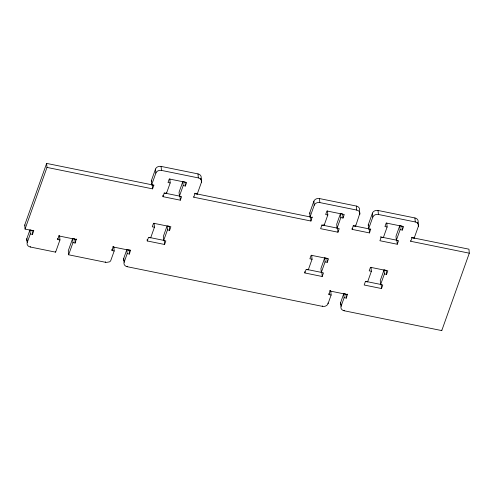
<?xml version="1.0" encoding="UTF-8"?>
<svg xmlns="http://www.w3.org/2000/svg" width="494" height="494" viewBox="0 0 494 494"><rect width="100%" height="100%" fill="white"/><g stroke="black" fill="none" stroke-linecap="round" stroke-linejoin="round"><path stroke-width="0.74" d="M59.187 235.873L59.595 235.953L59.953 239.967L55.618 252.15L30.313 247.012A4.526 3.643 -5.1 0 1 27.232 242.591L26.874 238.577L29.949 229.932L30.307 233.946L32.474 234.384L33.734 230.846L25.058 229.08L24.7 225.073L46.634 163.409L152.214 184.849L152.572 188.862L46.992 167.417L46.634 163.409M25.058 229.08L46.992 167.417M27.232 242.591L30.307 233.946M59.953 239.967L57.786 239.528L59.002 235.484M73.427 238.763L72.612 238.596L68.277 250.785L68.635 254.793L106.296 262.45L109.545 261.851A3.544 2.853 -5.1 0 0 110.749 260.591L114.188 250.983L113.83 246.969L112.879 246.778M68.635 254.793L72.97 242.61L72.612 238.596M72.97 242.61L75.137 243.048L74.86 238.818M75.137 243.048L76.354 239.01M114.188 250.983L112.021 250.538L113.237 246.5M113.466 247.994L113.83 246.969M124.124 262.283L123.766 258.276L126.847 249.612L127.205 253.626L124.124 262.283A4.526 3.643 -5.1 0 0 127.205 266.704L322.446 306.36A4.526 3.643 -5.1 0 0 328.047 303.699L331.128 295.042L330.77 291.028L329.683 290.805M152.572 188.862L153.832 185.318L151.658 184.88L151.3 180.866L155.505 169.065A4.526 3.643 -5.1 0 1 161.1 166.404L197.983 173.894A4.526 3.643 -5.1 0 1 201.058 178.315L201.262 180.569M151.658 184.88L155.863 173.073L155.505 169.065M127.205 253.626L129.372 254.064L129.175 249.612M152.214 184.849L152.368 184.404M129.372 254.064L130.589 250.02M163.681 240.498L167.46 229.871L167.102 225.863L163.323 236.484L163.681 240.498L165.848 240.936L164.588 244.481L147.237 240.955L148.496 237.41L150.664 237.855L154.443 227.228L154.085 223.22M184.287 181.872L182.842 181.576L179.063 192.203L179.421 196.211L181.588 196.655L180.329 200.194L162.977 196.668L164.236 193.129L166.404 193.568L170.183 182.947L169.825 178.933M179.421 196.211L183.2 185.59L182.842 181.576M167.46 229.871L169.627 230.315L170.887 226.771L153.535 223.245L152.276 226.789L154.443 227.228M183.2 185.59L185.367 186.028L186.627 182.49L169.275 178.964L168.016 182.502L170.183 182.947M312.152 216.983L310.936 221.022L193.79 197.23L195.007 193.191M200.799 179.05L201.058 178.315M195.05 193.691L197.217 194.13L201.416 182.329L201.305 181.076M312.196 217.484L310.028 217.039L309.67 213.031L313.869 201.225A4.526 3.643 -5.1 0 1 319.464 198.563L356.347 206.054A4.526 3.643 -5.1 0 1 359.422 210.481L359.669 213.235M310.028 217.039L314.227 205.238L313.869 201.225M324.719 257.874L325.077 261.882L327.244 262.326L326.886 258.313L324.719 257.874L320.939 268.495L321.298 272.509L323.465 272.947L322.205 276.492L304.847 272.966L306.107 269.421L308.281 269.866L312.06 259.239L311.702 255.231M340.483 213.593L340.841 217.607L343.009 218.045L342.651 214.032L340.483 213.593L336.704 224.214L337.062 228.228L339.23 228.666L337.97 232.211L320.618 228.685L321.878 225.147L324.045 225.585L327.825 214.958L327.466 210.95M321.298 272.509L325.077 261.882M337.062 228.228L340.841 217.607M327.244 262.326L328.504 258.782L311.152 255.256L309.892 258.8L312.06 259.239M343.009 218.045L344.269 214.501L326.917 210.981L325.657 214.519L327.825 214.958M331.128 295.042L328.961 294.597L330.171 290.558M370.722 228.876L369.506 232.921L352.154 229.395L353.371 225.35M353.414 225.851L355.581 226.295L359.712 213.735M411.835 237.577L468.942 249.174L469.3 253.187L441.766 330.591L344.139 310.763A4.526 3.643 -5.1 0 1 341.064 306.342L340.706 302.334L343.787 293.671L345.954 294.115L346.313 298.123L344.145 297.684L343.787 293.671M370.766 229.377L368.598 228.938L368.24 224.924L372.439 213.124A4.526 3.643 -5.1 0 1 378.04 210.463L414.917 217.953A4.526 3.643 -5.1 0 1 417.998 222.374L418.356 226.388L414.157 238.188L411.99 237.75L411.94 237.25M368.598 228.938L372.797 217.132L372.439 213.124M341.064 306.342L344.145 297.684M346.313 298.123L347.529 294.084M371.025 267.279L371.383 271.286L367.604 281.913L365.43 281.469L364.171 285.013L381.529 288.539L382.788 284.995L380.615 284.556L380.257 280.543L384.042 269.922L386.209 270.36L386.567 274.374L384.394 273.929L384.042 269.922M386.765 222.992L387.123 227.005L383.344 237.626L381.17 237.188L379.911 240.726L397.269 244.252L398.528 240.714L396.355 240.269L395.997 236.262L399.782 225.635L401.227 225.931M380.615 284.556L384.394 273.929M396.355 240.269L400.14 229.648L399.782 225.635M386.567 274.374L387.827 270.829L370.469 267.303L369.209 270.848L371.383 271.286M400.14 229.648L402.307 230.087L403.567 226.548L386.209 223.022L384.95 226.561L387.123 227.005M469.3 253.187L410.724 241.288L411.99 237.75M417.733 223.115L417.998 222.374M155.863 173.073A4.526 3.643 -5.1 0 1 161.458 170.411L198.341 177.902A4.526 3.643 -5.1 0 1 201.416 182.329M314.227 205.238A4.526 3.643 -5.1 0 1 319.822 202.577L356.705 210.067A4.526 3.643 -5.1 0 1 359.78 214.489M372.797 217.132A4.526 3.643 -5.1 0 1 378.398 214.47L415.275 221.96A4.526 3.643 -5.1 0 1 418.356 226.388M151.3 180.866L151.979 181.008M309.67 213.031L310.343 213.167M368.24 224.924L368.919 225.066M194.945 193.531L310.578 217.014L310.936 221.022M353.303 225.69L368.394 228.753M164.125 192.963L179.97 196.186L180.329 200.194M321.767 224.98L337.612 228.197L337.97 232.211M380.306 236.873L396.91 240.245L397.269 244.252M167.824 226.005L169.269 226.301L169.627 230.315M149.139 237.404L164.23 240.467L164.588 244.481M306.755 269.415L321.094 272.324M365.325 281.308L381.17 284.525L381.529 288.539M24.7 225.073L25.243 225.178M30.085 229.963L31.844 230.321M73.834 238.849L74.779 239.04M127.39 249.723L129.014 250.057M59.045 235.984L76.397 239.51M113.28 247L130.632 250.526M330.22 291.059L347.572 294.585M441.716 330.091L441.766 330.591M414.917 217.953L415.275 221.96M414.114 237.688L414.157 238.188M410.681 240.788L410.724 241.288M401.949 226.079L402.307 230.087M378.04 210.463L378.398 214.47M369.148 228.907L369.506 232.921M356.347 206.054L356.705 210.067M355.47 225.042L355.581 226.295M352.061 228.395L352.154 229.395M344.096 310.263L344.139 310.763M323.928 224.245L324.045 225.585M328.868 293.597L328.961 294.597M319.464 198.563L319.822 202.577M327.979 302.946L328.047 303.699M321.847 272.478L322.205 276.492M322.403 305.86L322.446 306.36M304.73 271.626L304.847 272.966M197.983 173.894L198.341 177.902M197.149 193.376L197.217 194.13M193.747 196.729L193.79 197.23M185.009 182.02L185.367 186.028M166.287 192.234L166.404 193.568M161.1 166.404L161.458 170.411M162.853 195.334L162.977 196.668M153.788 184.818L153.832 185.318M147.113 239.615L147.237 240.955M127.162 266.204L127.205 266.704M111.91 249.285L112.021 250.538M105.469 261.783L105.518 262.283M57.675 238.275L57.786 239.528M55.575 251.65L55.618 252.15M33.691 230.34L33.734 230.846M32.116 230.377L32.474 234.384M30.264 246.512L30.313 247.012M27.497 241.652A4.526 3.643 -5.1 0 1 26.874 238.577M124.253 261.184A4.526 3.643 -5.1 0 1 123.766 258.276M341.082 305.094A4.526 3.643 -5.1 0 1 340.706 302.334"/></g></svg>
